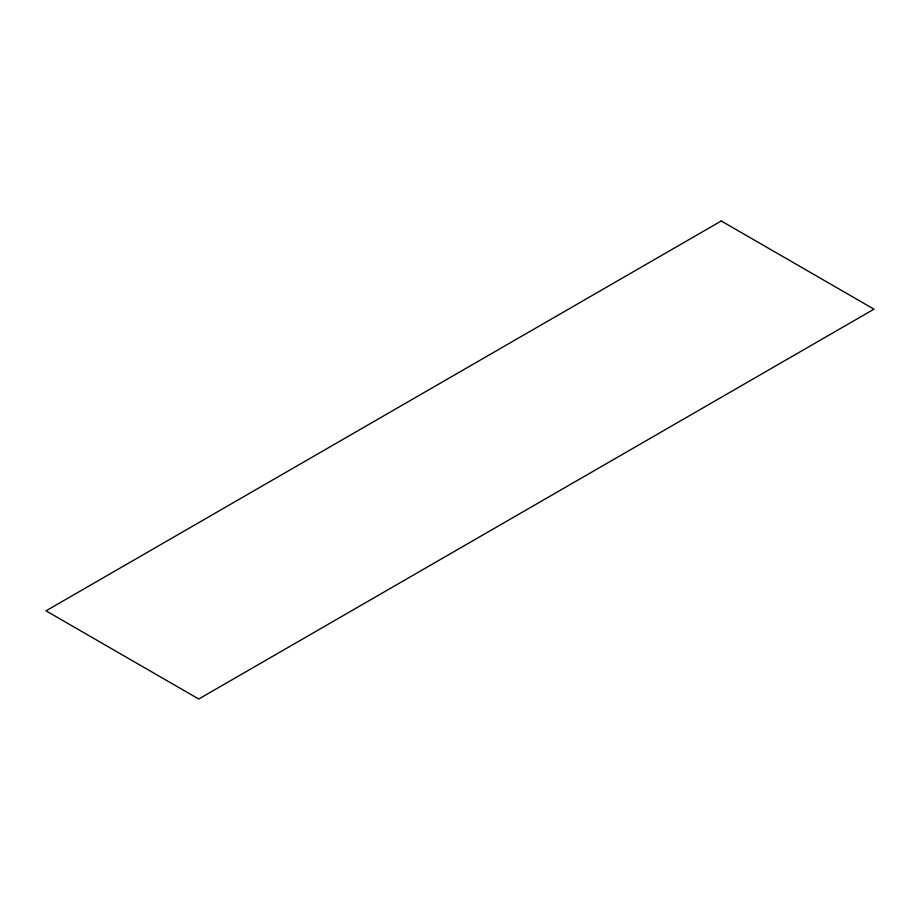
<?xml version="1.0" encoding="UTF-8"?>
<svg xmlns="http://www.w3.org/2000/svg" width="920" height="920" viewBox="0 0 920 920"><rect width="100%" height="100%" fill="white"/><g stroke="black" fill="none" stroke-linecap="round" stroke-linejoin="round"><path stroke-width="1.38" d="M721.257 220.984L46 610.834L198.743 699.016L874 309.166L721.257 220.984"/></g></svg>
